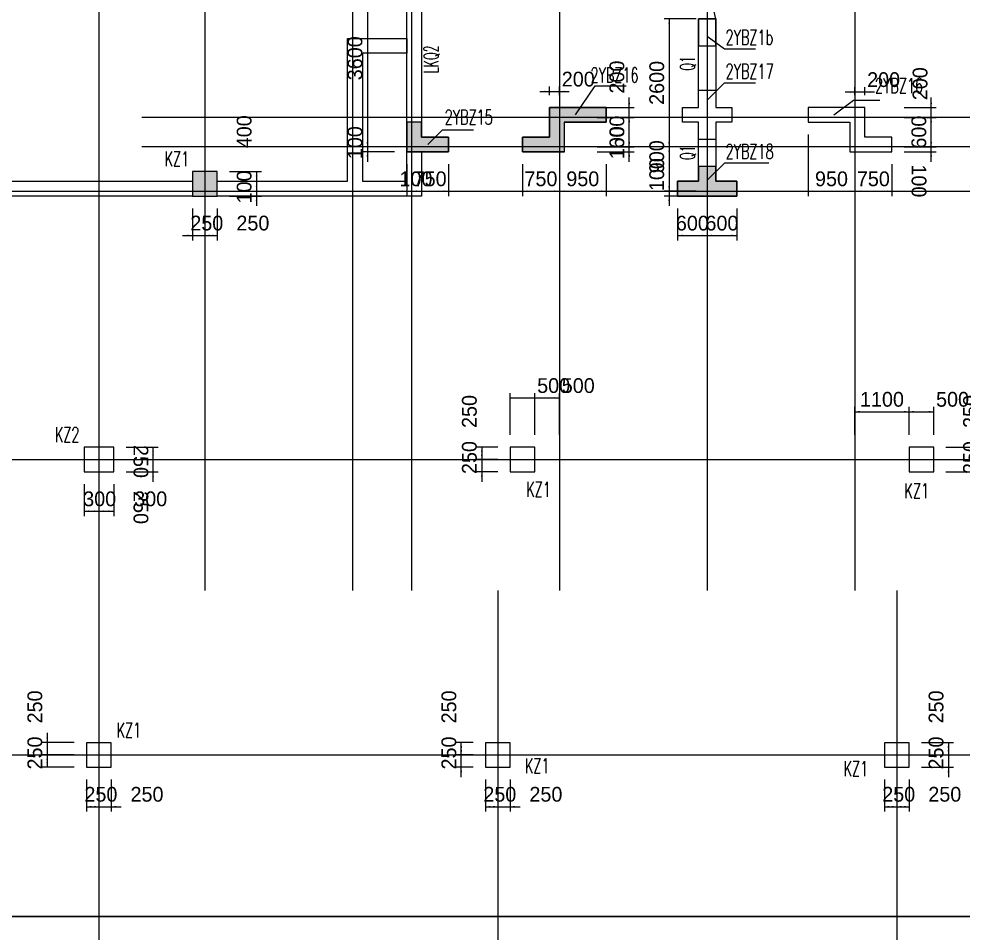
# Model space of a CAD drawing. Extents: x 387171 to 699106, y 11966 to 245688.
# Drawn here: x 537132 to 556306, y 203470 to 222037 of the extents above; entities that cross this region are included whole.
import ezdxf

# ---------------------------------------------------------------- set-up
doc = ezdxf.new("R2010")
doc.units = 0
doc.header["$LTSCALE"] = 100
doc.header["$MEASUREMENT"] = 0
for name, color, linetype in [('b边缘构件', 235, 'Continuous'), ('COLU', 7, 'Continuous'), ('DIM', 3, 'Continuous'), ('DOTE', 253, 'Continuous'), ('HATCH', 254, 'Continuous'), ('NUM', 7, 'Continuous'), ('Q-TEXT', 2, 'Continuous'), ('WALL', 3, 'Continuous'), ('wall-主楼', 2, 'Continuous'), ('wall-开洞', 5, 'Continuous'), ('Y阴影', 254, 'Continuous'), ('小尺寸', 4, 'Continuous'), ('边缘构件标注', 1, 'Continuous')]:
    doc.layers.add(name, color=color, linetype=linetype)
doc.styles.add('hztxt', font='hztxt')
doc.styles.get("Standard").update_dxf_attribs({"font": 'standard'})
doc.dimstyles.get("Standard").update_dxf_attribs({"dimtxt": 300, "dimasz": 100, "dimexe": 100, "dimexo": 250, "dimgap": 100, "dimtad": 0, "dimtoh": 1, "dimdec": 0, "dimdsep": 46, "dimcen": 0.09, "dimclrt": 7, "dimadec": 0, "dimazin": 0, "dimtfac": 1, "dimtdec": 4, "dimtofl": 0, "dimtmove": 0, "dimatfit": 3, "dimfxl": 1, "dimtolj": 1, "dimtzin": 0, "dimarcsym": 0})

# ---------------------------------------------------------------- blocks, each defined once
blk = doc.blocks.new('*D2361')
at = {"layer": '小尺寸', "color": 0, "linetype": 'ByBlock', "lineweight": -2}
for p, q in [((550886, 222037), (550236, 222037)), ((550336, 222037), (550336, 219437)), ((550886, 219437), (550236, 219437))]:
    blk.add_line(p, q, dxfattribs=at)
for points in [[(550336, 222037), (550352, 221937), (550319, 221937)], [(550336, 219437), (550319, 219537), (550352, 219537)]]:
    blk.add_solid(points, dxfattribs=at)
at = {"layer": '小尺寸', "color": 7, "linetype": 'Continuous', "lineweight": -2, "insert": (550086, 220737), "char_height": 300, "width": 775, "attachment_point": 5, "rotation": 90, "style": 'hztxt'}
blk.add_mtext('2600', dxfattribs=at)
blk = doc.blocks.new('*D1880')
at = {"layer": '小尺寸', "color": 0, "linetype": 'ByBlock', "lineweight": -2}
for p, q in [((550886, 219437), (550236, 219437)), ((550336, 219437), (550336, 218537)), ((550886, 218537), (550236, 218537))]:
    blk.add_line(p, q, dxfattribs=at)
for points in [[(550336, 219437), (550352, 219337), (550319, 219337)], [(550336, 218537), (550319, 218637), (550352, 218637)]]:
    blk.add_solid(points, dxfattribs=at)
at = {"layer": '小尺寸', "color": 7, "linetype": 'Continuous', "lineweight": -2, "insert": (550086, 219238), "char_height": 300, "width": 556.67, "attachment_point": 5, "rotation": 90, "style": 'hztxt'}
blk.add_mtext('900', dxfattribs=at)
blk = doc.blocks.new('*D1853')
at = {"layer": '小尺寸', "color": 0, "linetype": 'ByBlock', "lineweight": -2}
for p, q in [((550508, 218187), (550508, 217537)), ((551108, 218187), (551108, 217537)), ((550508, 217637), (551108, 217637))]:
    blk.add_line(p, q, dxfattribs=at)
for points in [[(550508, 217637), (550608, 217654), (550608, 217620)], [(551108, 217637), (551008, 217620), (551008, 217654)]]:
    blk.add_solid(points, dxfattribs=at)
at = {"layer": '小尺寸', "color": 7, "linetype": 'Continuous', "lineweight": -2, "insert": (550808, 217887), "char_height": 300, "width": 556.67, "attachment_point": 5, "style": 'hztxt'}
blk.add_mtext('600', dxfattribs=at)
blk = doc.blocks.new('*D1394')
at = {"layer": '小尺寸', "color": 0, "linetype": 'ByBlock', "lineweight": -2}
for p, q in [((551108, 218187), (551108, 217537)), ((551708, 218187), (551708, 217537)), ((551108, 217637), (551708, 217637))]:
    blk.add_line(p, q, dxfattribs=at)
for points in [[(551108, 217637), (551208, 217654), (551208, 217620)], [(551708, 217637), (551608, 217620), (551608, 217654)]]:
    blk.add_solid(points, dxfattribs=at)
at = {"layer": '小尺寸', "color": 7, "linetype": 'Continuous', "lineweight": -2, "insert": (551408, 217887), "char_height": 300, "width": 556.67, "attachment_point": 5, "style": 'hztxt'}
blk.add_mtext('600', dxfattribs=at)
blk = doc.blocks.new('*D2046')
at = {"layer": '小尺寸', "color": 0, "linetype": 'ByBlock', "lineweight": -2}
for p, q in [((555658, 219137), (555658, 219637)), ((555108, 219437), (555758, 219437)), ((555108, 219337), (555758, 219337))]:
    blk.add_line(p, q, dxfattribs=at)
for points in [[(555658, 219437), (555641, 219537), (555675, 219537)], [(555658, 219337), (555675, 219237), (555641, 219237)]]:
    blk.add_solid(points, dxfattribs=at)
at = {"layer": '小尺寸', "color": 7, "linetype": 'Continuous', "lineweight": -2, "insert": (555408, 218747), "char_height": 300, "width": 476.67, "attachment_point": 5, "rotation": 270, "style": 'hztxt'}
blk.add_mtext('100', dxfattribs=at)
blk = doc.blocks.new('*D1632')
at = {"layer": '小尺寸', "color": 0, "linetype": 'ByBlock', "lineweight": -2}
for p, q in [((555108, 220037), (555758, 220037)), ((555658, 219437), (555658, 220037)), ((555108, 219437), (555758, 219437))]:
    blk.add_line(p, q, dxfattribs=at)
for points in [[(555658, 220037), (555675, 219937), (555641, 219937)], [(555658, 219437), (555641, 219537), (555675, 219537)]]:
    blk.add_solid(points, dxfattribs=at)
at = {"layer": '小尺寸', "color": 7, "linetype": 'Continuous', "lineweight": -2, "insert": (555408, 219737), "char_height": 300, "width": 556.67, "attachment_point": 5, "rotation": 90, "style": 'hztxt'}
blk.add_mtext('600', dxfattribs=at)
blk = doc.blocks.new('*D1166')
at = {"layer": '小尺寸', "color": 0, "linetype": 'ByBlock', "lineweight": -2}
for p, q in [((547358, 219087), (547358, 218437)), ((548108, 219087), (548108, 218437)), ((547358, 218537), (548108, 218537))]:
    blk.add_line(p, q, dxfattribs=at)
for points in [[(547358, 218537), (547458, 218554), (547458, 218520)], [(548108, 218537), (548008, 218520), (548008, 218554)]]:
    blk.add_solid(points, dxfattribs=at)
at = {"layer": '小尺寸', "color": 7, "linetype": 'Continuous', "lineweight": -2, "insert": (547733, 218787), "char_height": 300, "width": 566.67, "attachment_point": 5, "style": 'hztxt'}
blk.add_mtext('750', dxfattribs=at)
blk = doc.blocks.new('*D746')
at = {"layer": '小尺寸', "color": 0, "linetype": 'ByBlock', "lineweight": -2}
for p, q in [((548108, 219087), (548108, 218437)), ((549058, 219087), (549058, 218437)), ((548108, 218537), (549058, 218537))]:
    blk.add_line(p, q, dxfattribs=at)
for points in [[(548108, 218537), (548208, 218554), (548208, 218520)], [(549058, 218537), (548958, 218520), (548958, 218554)]]:
    blk.add_solid(points, dxfattribs=at)
at = {"layer": '小尺寸', "color": 7, "linetype": 'Continuous', "lineweight": -2, "insert": (548583, 218787), "char_height": 300, "width": 556.67, "attachment_point": 5, "style": 'hztxt'}
blk.add_mtext('950', dxfattribs=at)
blk = doc.blocks.new('*D666')
at = {"layer": '小尺寸', "color": 0, "linetype": 'ByBlock', "lineweight": -2}
for p, q in [((549527, 219137), (549527, 219637)), ((548877, 219437), (549627, 219437)), ((548877, 219337), (549627, 219337))]:
    blk.add_line(p, q, dxfattribs=at)
for points in [[(549527, 219437), (549510, 219537), (549544, 219537)], [(549527, 219337), (549544, 219237), (549510, 219237)]]:
    blk.add_solid(points, dxfattribs=at)
at = {"layer": '小尺寸', "color": 7, "linetype": 'Continuous', "lineweight": -2, "insert": (549277, 219523), "char_height": 300, "width": 476.67, "attachment_point": 5, "rotation": 90, "style": 'hztxt'}
blk.add_mtext('100', dxfattribs=at)
blk = doc.blocks.new('*D267')
at = {"layer": '小尺寸', "color": 0, "linetype": 'ByBlock', "lineweight": -2}
for p, q in [((548877, 220037), (549627, 220037)), ((549527, 219437), (549527, 220037)), ((548877, 219437), (549627, 219437))]:
    blk.add_line(p, q, dxfattribs=at)
for points in [[(549527, 220037), (549544, 219937), (549510, 219937)], [(549527, 219437), (549510, 219537), (549544, 219537)]]:
    blk.add_solid(points, dxfattribs=at)
at = {"layer": '小尺寸', "color": 7, "linetype": 'Continuous', "lineweight": -2, "insert": (549277, 219737), "char_height": 300, "width": 556.67, "attachment_point": 5, "rotation": 90, "style": 'hztxt'}
blk.add_mtext('600', dxfattribs=at)
blk = doc.blocks.new('*D1822')
at = {"layer": '小尺寸', "color": 0, "linetype": 'ByBlock', "lineweight": -2}
for p, q in [((544208, 219637), (544208, 219137)), ((544758, 219437), (544108, 219437)), ((544758, 219337), (544108, 219337))]:
    blk.add_line(p, q, dxfattribs=at)
for points in [[(544208, 219437), (544192, 219537), (544225, 219537)], [(544208, 219337), (544225, 219237), (544192, 219237)]]:
    blk.add_solid(points, dxfattribs=at)
at = {"layer": '小尺寸', "color": 7, "linetype": 'Continuous', "lineweight": -2, "insert": (543958, 219523), "char_height": 300, "width": 476.67, "attachment_point": 5, "rotation": 90, "style": 'hztxt'}
blk.add_mtext('100', dxfattribs=at)
blk = doc.blocks.new('*D1780')
at = {"layer": '小尺寸', "color": 0, "linetype": 'ByBlock', "lineweight": -2}
for p, q in [((545008, 219087), (545008, 218437)), ((545108, 219087), (545108, 218437)), ((544808, 218537), (545308, 218537))]:
    blk.add_line(p, q, dxfattribs=at)
for points in [[(545008, 218537), (544908, 218520), (544908, 218554)], [(545108, 218537), (545208, 218554), (545208, 218520)]]:
    blk.add_solid(points, dxfattribs=at)
at = {"layer": '小尺寸', "color": 7, "linetype": 'Continuous', "lineweight": -2, "insert": (545195, 218787), "char_height": 300, "width": 476.67, "attachment_point": 5, "style": 'hztxt'}
blk.add_mtext('100', dxfattribs=at)
blk = doc.blocks.new('*D1341')
at = {"layer": '小尺寸', "color": 0, "linetype": 'ByBlock', "lineweight": -2}
for p, q in [((545108, 219087), (545108, 218437)), ((545858, 219087), (545858, 218437)), ((545108, 218537), (545858, 218537))]:
    blk.add_line(p, q, dxfattribs=at)
for points in [[(545108, 218537), (545208, 218554), (545208, 218520)], [(545858, 218537), (545758, 218520), (545758, 218554)]]:
    blk.add_solid(points, dxfattribs=at)
at = {"layer": '小尺寸', "color": 7, "linetype": 'Continuous', "lineweight": -2, "insert": (545483, 218787), "char_height": 300, "width": 566.67, "attachment_point": 5, "style": 'hztxt'}
blk.add_mtext('750', dxfattribs=at)
blk = doc.blocks.new('*D2498')
at = {"layer": '小尺寸', "color": 0, "linetype": 'ByBlock', "lineweight": -2}
for p, q in [((549527, 219837), (549527, 220437)), ((548877, 220237), (549627, 220237)), ((548877, 220037), (549627, 220037))]:
    blk.add_line(p, q, dxfattribs=at)
for points in [[(549527, 220237), (549510, 220337), (549544, 220337)], [(549527, 220037), (549544, 219937), (549510, 219937)]]:
    blk.add_solid(points, dxfattribs=at)
at = {"layer": '小尺寸', "color": 7, "linetype": 'Continuous', "lineweight": -2, "insert": (549277, 220855), "char_height": 300, "width": 566.67, "attachment_point": 5, "rotation": 90, "style": 'hztxt'}
blk.add_mtext('200', dxfattribs=at)
blk = doc.blocks.new('*D1963')
at = {"layer": '小尺寸', "color": 0, "linetype": 'ByBlock', "lineweight": -2}
for p, q in [((547708, 220562), (548308, 220562)), ((547908, 220487), (547908, 220662)), ((548108, 220487), (548108, 220662))]:
    blk.add_line(p, q, dxfattribs=at)
for points in [[(547908, 220562), (547808, 220545), (547808, 220578)], [(548108, 220562), (548208, 220578), (548208, 220545)]]:
    blk.add_solid(points, dxfattribs=at)
at = {"layer": '小尺寸', "color": 7, "linetype": 'Continuous', "lineweight": -2, "insert": (548491, 220812), "char_height": 300, "width": 566.67, "attachment_point": 5, "rotation": 360, "style": 'hztxt'}
blk.add_mtext('200', dxfattribs=at)
blk = doc.blocks.new('*D1547')
at = {"layer": '小尺寸', "color": 0, "linetype": 'ByBlock', "lineweight": -2}
for p, q in [((554508, 220551), (553908, 220551)), ((554108, 220487), (554108, 220651)), ((554308, 220487), (554308, 220651))]:
    blk.add_line(p, q, dxfattribs=at)
for points in [[(554108, 220551), (554008, 220534), (554008, 220567)], [(554308, 220551), (554408, 220567), (554408, 220534)]]:
    blk.add_solid(points, dxfattribs=at)
at = {"layer": '小尺寸', "color": 7, "linetype": 'Continuous', "lineweight": -2, "insert": (554691, 220801), "char_height": 300, "width": 566.67, "attachment_point": 5, "rotation": 360, "style": 'hztxt'}
blk.add_mtext('200', dxfattribs=at)
blk = doc.blocks.new('*D1886')
at = {"layer": '小尺寸', "color": 0, "linetype": 'ByBlock', "lineweight": -2}
for p, q in [((544758, 223037), (544108, 223037)), ((544208, 223037), (544208, 219437)), ((544758, 219437), (544108, 219437))]:
    blk.add_line(p, q, dxfattribs=at)
for points in [[(544208, 223037), (544225, 222937), (544192, 222937)], [(544208, 219437), (544192, 219537), (544225, 219537)]]:
    blk.add_solid(points, dxfattribs=at)
at = {"layer": '小尺寸', "color": 7, "linetype": 'Continuous', "lineweight": -2, "insert": (543958, 221237), "char_height": 300, "width": 775, "attachment_point": 5, "rotation": 90, "style": 'hztxt'}
blk.add_mtext('3600', dxfattribs=at)
blk = doc.blocks.new('*D528')
at = {"layer": '小尺寸', "color": 0, "linetype": 'ByBlock', "lineweight": -2}
for p, q in [((550336, 218737), (550336, 218237)), ((550886, 218537), (550236, 218537)), ((550886, 218437), (550236, 218437))]:
    blk.add_line(p, q, dxfattribs=at)
for points in [[(550336, 218537), (550319, 218637), (550352, 218637)], [(550336, 218437), (550352, 218337), (550319, 218337)]]:
    blk.add_solid(points, dxfattribs=at)
at = {"layer": '小尺寸', "color": 7, "linetype": 'Continuous', "lineweight": -2, "insert": (550086, 218875), "char_height": 300, "width": 476.67, "attachment_point": 5, "rotation": 90, "style": 'hztxt'}
blk.add_mtext('100', dxfattribs=at)
blk = doc.blocks.new('*D2634')
at = {"layer": '小尺寸', "color": 0, "linetype": 'ByBlock', "lineweight": -2}
for p, q in [((555658, 219837), (555658, 220437)), ((555108, 220237), (555758, 220237)), ((555108, 220037), (555758, 220037))]:
    blk.add_line(p, q, dxfattribs=at)
for points in [[(555658, 220237), (555641, 220337), (555675, 220337)], [(555658, 220037), (555675, 219937), (555641, 219937)]]:
    blk.add_solid(points, dxfattribs=at)
at = {"layer": '小尺寸', "color": 7, "linetype": 'Continuous', "lineweight": -2, "insert": (555433, 220720), "char_height": 300, "width": 566.67, "attachment_point": 5, "rotation": 90, "style": 'hztxt'}
blk.add_mtext('200', dxfattribs=at)
blk = doc.blocks.new('*D2729')
at = {"layer": '小尺寸', "color": 0, "linetype": 'ByBlock', "lineweight": -2}
for p, q in [((553158, 219687), (553158, 218437)), ((554108, 219687), (554108, 218437)), ((553158, 218537), (554108, 218537))]:
    blk.add_line(p, q, dxfattribs=at)
for points in [[(553158, 218537), (553258, 218553), (553258, 218520)], [(554108, 218537), (554008, 218520), (554008, 218553)]]:
    blk.add_solid(points, dxfattribs=at)
at = {"layer": '小尺寸', "color": 7, "linetype": 'Continuous', "lineweight": -2, "insert": (553633, 218787), "char_height": 300, "width": 556.67, "attachment_point": 5, "rotation": 360, "style": 'hztxt'}
blk.add_mtext('950', dxfattribs=at)
blk = doc.blocks.new('*D2330')
at = {"layer": '小尺寸', "color": 0, "linetype": 'ByBlock', "lineweight": -2}
for p, q in [((554108, 219687), (554108, 218437)), ((554858, 219087), (554858, 218437)), ((554108, 218537), (554858, 218537))]:
    blk.add_line(p, q, dxfattribs=at)
for points in [[(554108, 218537), (554208, 218553), (554208, 218520)], [(554858, 218537), (554758, 218520), (554758, 218553)]]:
    blk.add_solid(points, dxfattribs=at)
at = {"layer": '小尺寸', "color": 7, "linetype": 'Continuous', "lineweight": -2, "insert": (554483, 218787), "char_height": 300, "width": 566.67, "attachment_point": 5, "rotation": 360, "style": 'hztxt'}
blk.add_mtext('750', dxfattribs=at)
blk = doc.blocks.new('*D2662')
at = {"layer": 'DIM', "color": 0, "linetype": 'ByBlock', "lineweight": -2}
for p, q in [((541408, 218938), (542058, 218938)), ((541958, 218938), (541958, 218538)), ((541408, 218538), (542058, 218538))]:
    blk.add_line(p, q, dxfattribs=at)
for points in [[(541958, 218938), (541975, 218838), (541941, 218838)], [(541958, 218538), (541941, 218638), (541975, 218638)]]:
    blk.add_solid(points, dxfattribs=at)
at = {"layer": 'DIM', "color": 7, "linetype": 'Continuous', "lineweight": -2, "insert": (541708, 219744), "char_height": 300, "width": 576.67, "attachment_point": 5, "rotation": 90, "style": 'hztxt'}
blk.add_mtext('400', dxfattribs=at)
blk = doc.blocks.new('*D2217')
at = {"layer": 'DIM', "color": 0, "linetype": 'ByBlock', "lineweight": -2}
for p, q in [((541958, 218738), (541958, 218238)), ((541408, 218538), (542058, 218538)), ((541408, 218438), (542058, 218438))]:
    blk.add_line(p, q, dxfattribs=at)
for points in [[(541958, 218538), (541941, 218638), (541975, 218638)], [(541958, 218438), (541975, 218338), (541941, 218338)]]:
    blk.add_solid(points, dxfattribs=at)
at = {"layer": 'DIM', "color": 7, "linetype": 'Continuous', "lineweight": -2, "insert": (541708, 218624), "char_height": 300, "width": 476.67, "attachment_point": 5, "rotation": 90, "style": 'hztxt'}
blk.add_mtext('100', dxfattribs=at)
blk = doc.blocks.new('*D2181')
at = {"layer": 'DIM', "color": 0, "linetype": 'ByBlock', "lineweight": -2}
for p, q in [((540658, 218188), (540658, 217538)), ((540908, 218188), (540908, 217538)), ((540458, 217638), (541108, 217638))]:
    blk.add_line(p, q, dxfattribs=at)
for points in [[(540658, 217638), (540558, 217621), (540558, 217655)], [(540908, 217638), (541008, 217655), (541008, 217621)]]:
    blk.add_solid(points, dxfattribs=at)
at = {"layer": 'DIM', "color": 7, "linetype": 'Continuous', "lineweight": -2, "insert": (540948, 217888), "char_height": 300, "width": 566.67, "attachment_point": 5, "style": 'hztxt'}
blk.add_mtext('250', dxfattribs=at)
blk = doc.blocks.new('*D1710')
at = {"layer": 'DIM', "color": 0, "linetype": 'ByBlock', "lineweight": -2}
for p, q in [((540908, 218188), (540908, 217538)), ((541158, 218188), (541158, 217538)), ((540908, 217638), (541158, 217638))]:
    blk.add_line(p, q, dxfattribs=at)
for points in [[(540908, 217638), (541008, 217655), (541008, 217621)], [(541158, 217638), (541058, 217621), (541058, 217655)]]:
    blk.add_solid(points, dxfattribs=at)
at = {"layer": 'DIM', "color": 7, "linetype": 'Continuous', "lineweight": -2, "insert": (541884, 217888), "char_height": 300, "width": 566.67, "attachment_point": 5, "style": 'hztxt'}
blk.add_mtext('250', dxfattribs=at)
blk = doc.blocks.new('*D2761')
at = {"layer": 'DIM', "color": 0, "linetype": 'ByBlock', "lineweight": -2}
for p, q in [((555208, 213588), (555208, 214159)), ((555208, 214059), (555708, 214059)), ((555708, 213588), (555708, 214159))]:
    blk.add_line(p, q, dxfattribs=at)
for points in [[(555208, 214059), (555308, 214076), (555308, 214042)], [(555708, 214059), (555608, 214042), (555608, 214076)]]:
    blk.add_solid(points, dxfattribs=at)
at = {"layer": 'DIM', "color": 7, "linetype": 'Continuous', "lineweight": -2, "insert": (556091, 214309), "char_height": 300, "width": 566.67, "attachment_point": 5, "style": 'hztxt'}
blk.add_mtext('500', dxfattribs=at)
blk = doc.blocks.new('*D2365')
at = {"layer": 'DIM', "color": 0, "linetype": 'ByBlock', "lineweight": -2}
for p, q in [((555958, 213338), (556808, 213338)), ((556708, 213338), (556708, 213088)), ((555958, 213088), (556808, 213088))]:
    blk.add_line(p, q, dxfattribs=at)
for points in [[(556708, 213338), (556725, 213238), (556691, 213238)], [(556708, 213088), (556691, 213188), (556725, 213188)]]:
    blk.add_solid(points, dxfattribs=at)
at = {"layer": 'DIM', "color": 7, "linetype": 'Continuous', "lineweight": -2, "insert": (556458, 214064), "char_height": 300, "width": 566.67, "attachment_point": 5, "rotation": 90, "style": 'hztxt'}
blk.add_mtext('250', dxfattribs=at)
blk = doc.blocks.new('*D1920')
at = {"layer": 'DIM', "color": 0, "linetype": 'ByBlock', "lineweight": -2}
for p, q in [((556708, 213288), (556708, 212638)), ((555958, 213088), (556808, 213088)), ((555958, 212838), (556808, 212838))]:
    blk.add_line(p, q, dxfattribs=at)
for points in [[(556708, 213088), (556691, 213188), (556725, 213188)], [(556708, 212838), (556725, 212738), (556691, 212738)]]:
    blk.add_solid(points, dxfattribs=at)
at = {"layer": 'DIM', "color": 7, "linetype": 'Continuous', "lineweight": -2, "insert": (556458, 213128), "char_height": 300, "width": 566.67, "attachment_point": 5, "rotation": 90, "style": 'hztxt'}
blk.add_mtext('250', dxfattribs=at)
blk = doc.blocks.new('*D1517')
at = {"layer": 'DIM', "color": 0, "linetype": 'ByBlock', "lineweight": -2}
for p, q in [((547108, 213588), (547108, 214438)), ((547608, 213588), (547608, 214438)), ((547108, 214338), (547608, 214338))]:
    blk.add_line(p, q, dxfattribs=at)
for points in [[(547108, 214338), (547208, 214355), (547208, 214321)], [(547608, 214338), (547508, 214321), (547508, 214355)]]:
    blk.add_solid(points, dxfattribs=at)
at = {"layer": 'DIM', "color": 7, "linetype": 'Continuous', "lineweight": -2, "insert": (547991, 214588), "char_height": 300, "width": 566.67, "attachment_point": 5, "style": 'hztxt'}
blk.add_mtext('500', dxfattribs=at)
blk = doc.blocks.new('*D1473')
at = {"layer": 'DIM', "color": 0, "linetype": 'ByBlock', "lineweight": -2}
for p, q in [((546858, 213338), (546431, 213338)), ((546531, 213338), (546531, 213088)), ((546858, 213088), (546431, 213088))]:
    blk.add_line(p, q, dxfattribs=at)
for points in [[(546531, 213338), (546548, 213238), (546514, 213238)], [(546531, 213088), (546514, 213188), (546548, 213188)]]:
    blk.add_solid(points, dxfattribs=at)
at = {"layer": 'DIM', "color": 7, "linetype": 'Continuous', "lineweight": -2, "insert": (546281, 214064), "char_height": 300, "width": 566.67, "attachment_point": 5, "rotation": 90, "style": 'hztxt'}
blk.add_mtext('250', dxfattribs=at)
blk = doc.blocks.new('*D1039')
at = {"layer": 'DIM', "color": 0, "linetype": 'ByBlock', "lineweight": -2}
for p, q in [((546531, 213288), (546531, 212638)), ((546858, 213088), (546431, 213088)), ((546858, 212838), (546431, 212838))]:
    blk.add_line(p, q, dxfattribs=at)
for points in [[(546531, 213088), (546514, 213188), (546548, 213188)], [(546531, 212838), (546548, 212738), (546514, 212738)]]:
    blk.add_solid(points, dxfattribs=at)
at = {"layer": 'DIM', "color": 7, "linetype": 'Continuous', "lineweight": -2, "insert": (546281, 213128), "char_height": 300, "width": 566.67, "attachment_point": 5, "rotation": 90, "style": 'hztxt'}
blk.add_mtext('250', dxfattribs=at)
blk = doc.blocks.new('*D1716')
at = {"layer": 'DIM', "color": 0, "linetype": 'ByBlock', "lineweight": -2}
for p, q in [((538458, 212588), (538458, 211938)), ((538758, 212588), (538758, 211938)), ((538458, 212038), (538758, 212038))]:
    blk.add_line(p, q, dxfattribs=at)
for points in [[(538458, 212038), (538558, 212055), (538558, 212021)], [(538758, 212038), (538658, 212021), (538658, 212055)]]:
    blk.add_solid(points, dxfattribs=at)
at = {"layer": 'DIM', "color": 7, "linetype": 'Continuous', "lineweight": -2, "insert": (538773, 212288), "char_height": 300, "width": 566.67, "attachment_point": 5, "style": 'hztxt'}
blk.add_mtext('300', dxfattribs=at)
blk = doc.blocks.new('*D1301')
at = {"layer": 'DIM', "color": 0, "linetype": 'ByBlock', "lineweight": -2}
for p, q in [((538758, 212588), (538758, 211938)), ((539058, 212588), (539058, 211938)), ((538758, 212038), (539058, 212038))]:
    blk.add_line(p, q, dxfattribs=at)
for points in [[(538758, 212038), (538858, 212055), (538858, 212021)], [(539058, 212038), (538958, 212021), (538958, 212055)]]:
    blk.add_solid(points, dxfattribs=at)
at = {"layer": 'DIM', "color": 7, "linetype": 'Continuous', "lineweight": -2, "insert": (539809, 212288), "char_height": 300, "width": 566.67, "attachment_point": 5, "style": 'hztxt'}
blk.add_mtext('300', dxfattribs=at)
blk = doc.blocks.new('*D832')
at = {"layer": 'DIM', "color": 0, "linetype": 'ByBlock', "lineweight": -2}
for p, q in [((539858, 212638), (539858, 213288)), ((539308, 213088), (539958, 213088)), ((539308, 212838), (539958, 212838))]:
    blk.add_line(p, q, dxfattribs=at)
for points in [[(539858, 213088), (539841, 213188), (539875, 213188)], [(539858, 212838), (539875, 212738), (539841, 212738)]]:
    blk.add_solid(points, dxfattribs=at)
at = {"layer": 'DIM', "color": 7, "linetype": 'Continuous', "lineweight": -2, "insert": (539608, 212112), "char_height": 300, "width": 566.67, "attachment_point": 5, "rotation": 270, "style": 'hztxt'}
blk.add_mtext('250', dxfattribs=at)
blk = doc.blocks.new('*D793')
at = {"layer": 'DIM', "color": 0, "linetype": 'ByBlock', "lineweight": -2}
for p, q in [((539308, 213338), (539958, 213338)), ((539858, 213088), (539858, 213338)), ((539308, 213088), (539958, 213088))]:
    blk.add_line(p, q, dxfattribs=at)
for points in [[(539858, 213338), (539875, 213238), (539841, 213238)], [(539858, 213088), (539841, 213188), (539875, 213188)]]:
    blk.add_solid(points, dxfattribs=at)
at = {"layer": 'DIM', "color": 7, "linetype": 'Continuous', "lineweight": -2, "insert": (539608, 213048), "char_height": 300, "width": 566.67, "attachment_point": 5, "rotation": 270, "style": 'hztxt'}
blk.add_mtext('250', dxfattribs=at)
blk = doc.blocks.new('*D951')
at = {"layer": 'DIM', "color": 0, "linetype": 'ByBlock', "lineweight": -2}
for p, q in [((537708, 207538), (537708, 206888)), ((538258, 207338), (537608, 207338)), ((538258, 207088), (537608, 207088))]:
    blk.add_line(p, q, dxfattribs=at)
for points in [[(537708, 207338), (537691, 207438), (537725, 207438)], [(537708, 207088), (537725, 206988), (537691, 206988)]]:
    blk.add_solid(points, dxfattribs=at)
at = {"layer": 'DIM', "color": 7, "linetype": 'Continuous', "lineweight": -2, "insert": (537458, 208064), "char_height": 300, "width": 566.67, "attachment_point": 5, "rotation": 90, "style": 'hztxt'}
blk.add_mtext('250', dxfattribs=at)
blk = doc.blocks.new('*D504')
at = {"layer": 'DIM', "color": 0, "linetype": 'ByBlock', "lineweight": -2}
for p, q in [((538258, 207088), (537608, 207088)), ((537708, 207088), (537708, 206838)), ((538258, 206838), (537608, 206838))]:
    blk.add_line(p, q, dxfattribs=at)
for points in [[(537708, 207088), (537725, 206988), (537691, 206988)], [(537708, 206838), (537691, 206938), (537725, 206938)]]:
    blk.add_solid(points, dxfattribs=at)
at = {"layer": 'DIM', "color": 7, "linetype": 'Continuous', "lineweight": -2, "insert": (537458, 207128), "char_height": 300, "width": 566.67, "attachment_point": 5, "rotation": 90, "style": 'hztxt'}
blk.add_mtext('250', dxfattribs=at)
blk = doc.blocks.new('*D95')
at = {"layer": 'DIM', "color": 0, "linetype": 'ByBlock', "lineweight": -2}
for p, q in [((538508, 206588), (538508, 205938)), ((538758, 206588), (538758, 205938)), ((538508, 206038), (538758, 206038))]:
    blk.add_line(p, q, dxfattribs=at)
for points in [[(538508, 206038), (538608, 206055), (538608, 206021)], [(538758, 206038), (538658, 206021), (538658, 206055)]]:
    blk.add_solid(points, dxfattribs=at)
at = {"layer": 'DIM', "color": 7, "linetype": 'Continuous', "lineweight": -2, "insert": (538798, 206288), "char_height": 300, "width": 566.67, "attachment_point": 5, "style": 'hztxt'}
blk.add_mtext('250', dxfattribs=at)
blk = doc.blocks.new('*D9')
at = {"layer": 'DIM', "color": 0, "linetype": 'ByBlock', "lineweight": -2}
for p, q in [((538758, 206588), (538758, 205938)), ((539008, 206588), (539008, 205938)), ((538558, 206038), (539208, 206038))]:
    blk.add_line(p, q, dxfattribs=at)
for points in [[(538758, 206038), (538658, 206021), (538658, 206055)], [(539008, 206038), (539108, 206055), (539108, 206021)]]:
    blk.add_solid(points, dxfattribs=at)
at = {"layer": 'DIM', "color": 7, "linetype": 'Continuous', "lineweight": -2, "insert": (539734, 206288), "char_height": 300, "width": 566.67, "attachment_point": 5, "style": 'hztxt'}
blk.add_mtext('250', dxfattribs=at)
blk = doc.blocks.new('*D2620')
at = {"layer": 'DIM', "color": 0, "linetype": 'ByBlock', "lineweight": -2}
for p, q in [((546608, 206588), (546608, 205938)), ((546858, 206588), (546858, 205938)), ((546608, 206038), (546858, 206038))]:
    blk.add_line(p, q, dxfattribs=at)
for points in [[(546608, 206038), (546708, 206055), (546708, 206021)], [(546858, 206038), (546758, 206021), (546758, 206055)]]:
    blk.add_solid(points, dxfattribs=at)
at = {"layer": 'DIM', "color": 7, "linetype": 'Continuous', "lineweight": -2, "insert": (546898, 206288), "char_height": 300, "width": 566.67, "attachment_point": 5, "style": 'hztxt'}
blk.add_mtext('250', dxfattribs=at)
blk = doc.blocks.new('*D2161')
at = {"layer": 'DIM', "color": 0, "linetype": 'ByBlock', "lineweight": -2}
for p, q in [((546858, 206588), (546858, 205938)), ((547108, 206588), (547108, 205938)), ((546658, 206038), (547308, 206038))]:
    blk.add_line(p, q, dxfattribs=at)
for points in [[(546858, 206038), (546758, 206021), (546758, 206055)], [(547108, 206038), (547208, 206055), (547208, 206021)]]:
    blk.add_solid(points, dxfattribs=at)
at = {"layer": 'DIM', "color": 7, "linetype": 'Continuous', "lineweight": -2, "insert": (547834, 206288), "char_height": 300, "width": 566.67, "attachment_point": 5, "style": 'hztxt'}
blk.add_mtext('250', dxfattribs=at)
blk = doc.blocks.new('*D2117')
at = {"layer": 'DIM', "color": 0, "linetype": 'ByBlock', "lineweight": -2}
for p, q in [((546115, 206638), (546115, 207288)), ((546358, 207088), (546015, 207088)), ((546358, 206838), (546015, 206838))]:
    blk.add_line(p, q, dxfattribs=at)
for points in [[(546115, 207088), (546099, 207188), (546132, 207188)], [(546115, 206838), (546132, 206738), (546099, 206738)]]:
    blk.add_solid(points, dxfattribs=at)
at = {"layer": 'DIM', "color": 7, "linetype": 'Continuous', "lineweight": -2, "insert": (545865, 207128), "char_height": 300, "width": 566.67, "attachment_point": 5, "rotation": 90, "style": 'hztxt'}
blk.add_mtext('250', dxfattribs=at)
blk = doc.blocks.new('*D1654')
at = {"layer": 'DIM', "color": 0, "linetype": 'ByBlock', "lineweight": -2}
for p, q in [((546358, 207338), (546015, 207338)), ((546115, 207088), (546115, 207338)), ((546358, 207088), (546015, 207088))]:
    blk.add_line(p, q, dxfattribs=at)
for points in [[(546115, 207338), (546132, 207238), (546099, 207238)], [(546115, 207088), (546099, 207188), (546132, 207188)]]:
    blk.add_solid(points, dxfattribs=at)
at = {"layer": 'DIM', "color": 7, "linetype": 'Continuous', "lineweight": -2, "insert": (545865, 208064), "char_height": 300, "width": 566.67, "attachment_point": 5, "rotation": 90, "style": 'hztxt'}
blk.add_mtext('250', dxfattribs=at)
blk = doc.blocks.new('*D1245')
at = {"layer": 'DIM', "color": 0, "linetype": 'ByBlock', "lineweight": -2}
for p, q in [((555458, 207338), (556108, 207338)), ((556008, 207338), (556008, 207088)), ((555458, 207088), (556108, 207088))]:
    blk.add_line(p, q, dxfattribs=at)
for points in [[(556008, 207338), (556025, 207238), (555991, 207238)], [(556008, 207088), (555991, 207188), (556025, 207188)]]:
    blk.add_solid(points, dxfattribs=at)
at = {"layer": 'DIM', "color": 7, "linetype": 'Continuous', "lineweight": -2, "insert": (555758, 208064), "char_height": 300, "width": 566.67, "attachment_point": 5, "rotation": 90, "style": 'hztxt'}
blk.add_mtext('250', dxfattribs=at)
blk = doc.blocks.new('*D1146')
at = {"layer": 'DIM', "color": 0, "linetype": 'ByBlock', "lineweight": -2}
for p, q in [((556008, 207288), (556008, 206638)), ((555458, 207088), (556108, 207088)), ((555458, 206838), (556108, 206838))]:
    blk.add_line(p, q, dxfattribs=at)
for points in [[(556008, 207088), (555991, 207188), (556025, 207188)], [(556008, 206838), (556025, 206738), (555991, 206738)]]:
    blk.add_solid(points, dxfattribs=at)
at = {"layer": 'DIM', "color": 7, "linetype": 'Continuous', "lineweight": -2, "insert": (555758, 207128), "char_height": 300, "width": 566.67, "attachment_point": 5, "rotation": 90, "style": 'hztxt'}
blk.add_mtext('250', dxfattribs=at)
blk = doc.blocks.new('*D729')
at = {"layer": 'DIM', "color": 0, "linetype": 'ByBlock', "lineweight": -2}
for p, q in [((554708, 206588), (554708, 205938)), ((554958, 206588), (554958, 205938)), ((554708, 206038), (554958, 206038))]:
    blk.add_line(p, q, dxfattribs=at)
for points in [[(554708, 206038), (554808, 206055), (554808, 206021)], [(554958, 206038), (554858, 206021), (554858, 206055)]]:
    blk.add_solid(points, dxfattribs=at)
at = {"layer": 'DIM', "color": 7, "linetype": 'Continuous', "lineweight": -2, "insert": (554998, 206288), "char_height": 300, "width": 566.67, "attachment_point": 5, "style": 'hztxt'}
blk.add_mtext('250', dxfattribs=at)
blk = doc.blocks.new('*D286')
at = {"layer": 'DIM', "color": 0, "linetype": 'ByBlock', "lineweight": -2}
for p, q in [((554958, 206588), (554958, 205938)), ((555208, 206588), (555208, 205938)), ((554958, 206038), (555208, 206038))]:
    blk.add_line(p, q, dxfattribs=at)
for points in [[(554958, 206038), (555058, 206055), (555058, 206021)], [(555208, 206038), (555108, 206021), (555108, 206055)]]:
    blk.add_solid(points, dxfattribs=at)
at = {"layer": 'DIM', "color": 7, "linetype": 'Continuous', "lineweight": -2, "insert": (555934, 206288), "char_height": 300, "width": 566.67, "attachment_point": 5, "style": 'hztxt'}
blk.add_mtext('250', dxfattribs=at)
blk = doc.blocks.new('*D2397')
at = {"layer": 'DIM', "color": 0, "linetype": 'ByBlock', "lineweight": -2}
for p, q in [((547608, 213588), (547608, 214438)), ((548108, 213588), (548108, 214438)), ((547608, 214338), (548108, 214338))]:
    blk.add_line(p, q, dxfattribs=at)
for points in [[(547608, 214338), (547708, 214355), (547708, 214321)], [(548108, 214338), (548008, 214321), (548008, 214355)]]:
    blk.add_solid(points, dxfattribs=at)
at = {"layer": 'DIM', "color": 7, "linetype": 'Continuous', "lineweight": -2, "insert": (548491, 214588), "char_height": 300, "width": 566.67, "attachment_point": 5, "style": 'hztxt'}
blk.add_mtext('500', dxfattribs=at)
blk = doc.blocks.new('*D1950')
at = {"layer": 'DIM', "color": 0, "linetype": 'ByBlock', "lineweight": -2}
for p, q in [((554108, 213588), (554108, 214159)), ((554108, 214059), (555208, 214059)), ((555208, 213588), (555208, 214159))]:
    blk.add_line(p, q, dxfattribs=at)
for points in [[(554108, 214059), (554208, 214076), (554208, 214042)], [(555208, 214059), (555108, 214042), (555108, 214076)]]:
    blk.add_solid(points, dxfattribs=at)
at = {"layer": 'DIM', "color": 7, "linetype": 'Continuous', "lineweight": -2, "insert": (554658, 214309), "char_height": 300, "width": 685, "attachment_point": 5, "style": 'hztxt'}
blk.add_mtext('1100', dxfattribs=at)
blk = doc.blocks.new('后浇带现场')
at = {"color": 6, "lineweight": 30}
blk.add_lwpolyline([(715456, 762040), (715456, 738130), (710856, 738130), (710856, 730849), (774707, 730849), (774707, 772730)], dxfattribs=at)

msp = doc.modelspace()

# ---------------------------------------------------------------- hatches: boundary and pattern name
at = {"layer": 'HATCH'}
msp.add_hatch(color=256, dxfattribs=at).paths.add_polyline_path([(540658.1, 218437.9), (541158.1, 218437.9), (541158.1, 218937.9), (540658.1, 218937.9)], flags=0)
at = {"layer": 'Y阴影'}
h = msp.add_hatch(dxfattribs=at)
h.set_pattern_fill('ANSI31', color=256, scale=25, style=0)
h.set_pattern_definition([])
h.paths.add_polyline_path([(550933.1, 222036.9), (550933.1, 221486.6), (551283.1, 221486.6), (551283.1, 222036.9)], flags=0)
h = msp.add_hatch(dxfattribs=at)
h.set_pattern_fill('ANSI31', color=256, scale=25, style=0)
h.set_pattern_definition([])
h.paths.add_polyline_path([(550933.1, 219586.9), (550933.1, 219936.9), (550608.1, 219936.9), (550608.1, 220236.9), (550933.1, 220236.9), (550933.1, 220586.9), (551283.1, 220586.9), (551283.1, 220236.9), (551608.1, 220236.9), (551608.1, 219936.9), (551283.1, 219936.9), (551283.1, 219586.9)], flags=0)
for points in [[(547358.3, 219636.9), (547358.3, 219336.9), (548208.3, 219336.9), (548208.3, 219936.9), (549058.3, 219936.9), (549058.3, 220236.9), (547908.3, 220236.9), (547908.3, 219636.9)], [(545008.3, 219936.9), (545008.3, 219336.9), (545858.3, 219336.9), (545858.3, 219636.9), (545308.3, 219636.9), (545308.3, 219936.9)], [(551282.9, 218737.9), (551283.1, 219036.9), (550933.1, 219036.9), (550932.9, 218737.9), (550507.9, 218737.9), (550508.1, 218436.9), (551708.1, 218436.9), (551707.9, 218737.9)]]:
    msp.add_hatch(color=256, dxfattribs=at).paths.add_polyline_path(points, flags=0)
h = msp.add_hatch(dxfattribs=at)
h.set_pattern_fill('ANSI31', color=256, scale=25, style=0)
h.set_pattern_definition([])
h.paths.add_polyline_path([(553158.1, 220236.9), (553158.1, 219936.9), (554008.1, 219936.9), (554008.1, 219336.9), (554858.1, 219336.9), (554858.1, 219636.9), (554308.1, 219636.9), (554308.1, 220236.9)], flags=0)

# ---------------------------------------------------------------- linework, layer by layer
at = {"layer": 'b边缘构件'}
for points in [[(550933.1, 222036.9), (550933.1, 221486.6), (551283.1, 221486.6), (551283.1, 222036.9), (550933.1, 222036.9)], [(550933.1, 219586.9), (550933.1, 219936.9), (550608.1, 219936.9), (550608.1, 220236.9), (550933.1, 220236.9), (550933.1, 220586.9), (551283.1, 220586.9), (551283.1, 220236.9), (551608.1, 220236.9), (551608.1, 219936.9), (551283.1, 219936.9), (551283.1, 219586.9), (550933.1, 219586.9)], [(547358.3, 219636.9), (547358.3, 219336.9), (548208.3, 219336.9), (548208.3, 219936.9), (549058.3, 219936.9), (549058.3, 220236.9), (547908.3, 220236.9), (547908.3, 219636.9), (547358.3, 219636.9)], [(553158.1, 220236.9), (553158.1, 219936.9), (554008.1, 219936.9), (554008.1, 219336.9), (554858.1, 219336.9), (554858.1, 219636.9), (554308.1, 219636.9), (554308.1, 220236.9), (553158.1, 220236.9)], [(545008.3, 219936.9), (545008.3, 219336.9), (545858.3, 219336.9), (545858.3, 219636.9), (545308.3, 219636.9), (545308.3, 219936.9), (545008.3, 219936.9)], [(551282.9, 218737.9), (551283.1, 219036.9), (550933.1, 219036.9), (550932.9, 218737.9), (550507.9, 218737.9), (550508.1, 218436.9), (551708.1, 218436.9), (551707.9, 218737.9), (551282.9, 218737.9)]]:
    msp.add_lwpolyline(points, dxfattribs=at)
at = {"layer": 'COLU'}
for points in [[(540658.1, 218437.9), (541158.1, 218437.9), (541158.1, 218937.9), (540658.1, 218937.9)], [(538458.1, 212837.9), (539058.1, 212837.9), (539058.1, 213337.9), (538458.1, 213337.9)], [(547108.1, 212837.9), (547608.1, 212837.9), (547608.1, 213337.9), (547108.1, 213337.9)], [(555208.1, 212837.9), (555708.1, 212837.9), (555708.1, 213337.9), (555208.1, 213337.9)], [(538508.1, 206837.9), (539008.1, 206837.9), (539008.1, 207337.9), (538508.1, 207337.9)], [(546608.1, 206837.9), (547108.1, 206837.9), (547108.1, 207337.9), (546608.1, 207337.9)], [(554708.1, 206837.9), (555208.1, 206837.9), (555208.1, 207337.9), (554708.1, 207337.9)]]:
    msp.add_lwpolyline(points, close=True, dxfattribs=at)
at = {"layer": 'DOTE'}
for p, q in [((538758.1, 238913.1), (538758.1, 94087.9)), ((540908.1, 234260.7), (540908.1, 210429.3)), ((543908.1, 227437.9), (543908.1, 210429.3)), ((551108.1, 227437.9), (551108.1, 210429.3)), ((545108.1, 223037.9), (545108.1, 210429.3)), ((548108.1, 223037.9), (548108.1, 210429.3)), ((554108.1, 223037.9), (554108.1, 210429.3)), ((539629.1, 220037.9), (582908.1, 220037.9)), ((587069.7, 219437.9), (539629.1, 219437.9)), ((530358.1, 218537.9), (599408.1, 218537.9)), ((488717.2, 213087.9), (664518.6, 213087.9)), ((546858.1, 210429.3), (546858.1, 94087.9)), ((554958.1, 210429.3), (554958.1, 88587.9)), ((488958, 207087.9), (664518.6, 207087.9))]:
    msp.add_line(p, q, dxfattribs=at)
at = {"layer": 'WALL'}
msp.add_lwpolyline([(543808.1, 221637.9), (545008.1, 221637.9), (545008.1, 221337.9), (544118.1, 221337.9, 0.4142136), (544108.1, 221327.9), (544108.1, 218737.9), (545008.1, 218737.9), (545008.1, 219337.9), (545308.1, 219337.9), (545308.1, 218437.9), (541158.1, 218437.9), (541158.1, 218737.9), (543808.1, 218737.9), (543808.1, 221637.9)], format="xyb", dxfattribs=at)
msp.add_lwpolyline([(535958.1, 218737.9), (540658.1, 218737.9), (540658.1, 218437.9), (535958.1, 218437.9)], close=True, dxfattribs=at)
at = {"layer": 'wall-主楼'}
for points in [[(545308.1, 222837.9), (545308.1, 219637.9), (545858.1, 219637.9), (545858.1, 219337.9), (545008.1, 219337.9), (545008.1, 223137.9), (545708.1, 223137.9), (545708.1, 222837.9)], [(551283.1, 219937.9), (551283.1, 218737.9), (551707.8, 218737.9), (551707.8, 218437.9), (550507.8, 218437.9), (550507.8, 218737.9), (550933.1, 218737.9), (550933.1, 219937.9), (550608.1, 219937.9), (550608.1, 220237.9), (550933.1, 220237.9), (550933.1, 222037.9), (551283.1, 222037.9), (551283.1, 220237.9), (551608.1, 220237.9), (551608.1, 219937.9)], [(549058.1, 219937.9), (548208.1, 219937.9), (548208.1, 219337.9), (547358.1, 219337.9), (547358.1, 219637.9), (547908.1, 219637.9), (547908.1, 220237.9), (549058.1, 220237.9)], [(553158.1, 219937.9), (554008.1, 219937.9), (554008.1, 219337.9), (554858.1, 219337.9), (554858.1, 219637.9), (554308.1, 219637.9), (554308.1, 220237.9), (553158.1, 220237.9)]]:
    msp.add_lwpolyline(points, close=True, dxfattribs=at)
at = {"layer": 'wall-开洞'}
msp.add_line((550933.1, 223536.9), (551285.1, 222014.2), dxfattribs=at)
at = {"layer": '边缘构件标注', "color": 200}
for p in [(551110.1, 218759.5), (552362.4, 219109.5)]:
    msp.add_line(p, (551460.1, 219109.5), dxfattribs=at)
for points in [[(551108.1, 221685.2), (551460.1, 221429), (552090.1, 221429)], [(551110.1, 220389.2), (551460.1, 220739.2), (552090.1, 220739.2)], [(548433.3, 220086.9), (548833.3, 220677.7), (549463.3, 220677.7)], [(553683.1, 220086.9), (554083.1, 220386.9), (554613.1, 220386.9)], [(545433.3, 219486.9), (545733.3, 219786.9), (546363.3, 219786.9)]]:
    msp.add_lwpolyline(points, dxfattribs=at)

# ---------------------------------------------------------------- block references
at = {"color": 3, "lineweight": 30}
msp.add_blockref('后浇带现场', (-182998.7, -527042.1), dxfattribs=at)

# ---------------------------------------------------------------- texts
at = {"layer": 'NUM', "color": 200, "width": 0.7}
for s, p in [('KZ1', (540090.2, 219044)), ('KZ2', (537861.2, 213444)), ('KZ1', (547435.6, 212332.8)), ('KZ1', (555113, 212302)), ('KZ1', (539114.1, 207444)), ('KZ1', (547404.4, 206716.7)), ('KZ1', (553877.2, 206659.3))]:
    msp.add_text(s, height=300, dxfattribs=at).set_placement(p)
at = {"layer": 'Q-TEXT', "color": 3, "width": 0.6}
for s, p in [('LKQ2', (545651.8, 220935.4)), ('Q1', (550857.4, 220985.9)), ('Q1', (550857.4, 219171))]:
    msp.add_text(s, height=300, rotation=90, dxfattribs=at).set_placement(p)
at = {"layer": '边缘构件标注', "color": 200, "width": 0.7}
for s, p in [('2YBZ1b', (551482.6, 221512.5)), ('2YBZ17', (551482.6, 220822.6)), ('2YBZ16', (548739.9, 220746.8)), ('2YBZ16', (554516.4, 220531.2)), ('2YBZ15', (545778, 219891.4)), ('2YBZ18', (551482.6, 219192.9))]:
    msp.add_text(s, height=300, rotation=360, dxfattribs=at).set_placement(p)

# ---------------------------------------------------------------- dimensions: what is measured, and where the dimension line sits
at = {"layer": 'DIM', "color": 200}
for p1, p2, distance, picture, middle in [((541158.1, 218937.9), (541158.1, 218537.9), 800, '*D2662', (541708.1, 219156)), ((541158.1, 218537.9), (541158.1, 218437.9), 800, '*D2217', (541708.1, 218236)), ((540658.1, 218437.9), (540908.1, 218437.9), -800, '*D2181', (540440, 217887.9)), ((540908.1, 218437.9), (541158.1, 218437.9), -800, '*D1710', (541376.1, 217887.9)), ((539058.1, 213087.9), (539058.1, 213337.9), -800, '*D793', (539608.1, 213556)), ((539058.1, 212837.9), (539058.1, 213087.9), -800, '*D832', (539608.1, 212619.9)), ((538458.1, 212837.9), (538758.1, 212837.9), -800, '*D1716', (538240, 212287.9)), ((538758.1, 212837.9), (539058.1, 212837.9), -800, '*D1301', (539276.1, 212287.9)), ((538508.1, 207337.9), (538508.1, 207087.9), -800, '*D951', (537458.1, 207556)), ((546608.1, 207087.9), (546608.1, 207337.9), 492.6, '*D1654', (545865.4, 207556)), ((555208.1, 207337.9), (555208.1, 207087.9), 800, '*D1245', (555758.1, 207556)), ((538508.1, 207087.9), (538508.1, 206837.9), -800, '*D504', (537458.1, 206619.9)), ((546608.1, 206837.9), (546608.1, 207087.9), 492.6, '*D2117', (545865.4, 206619.9)), ((555208.1, 207087.9), (555208.1, 206837.9), 800, '*D1146', (555758.1, 206619.9)), ((538508.1, 206837.9), (538758.1, 206837.9), -800, '*D95', (538290, 206287.9)), ((538758.1, 206837.9), (539008.1, 206837.9), -800, '*D9', (539226.1, 206287.9)), ((546608.1, 206837.9), (546858.1, 206837.9), -800, '*D2620', (546390, 206287.9)), ((546858.1, 206837.9), (547108.1, 206837.9), -800, '*D2161', (547326.1, 206287.9)), ((554708.1, 206837.9), (554958.1, 206837.9), -800, '*D729', (554490, 206287.9)), ((554958.1, 206837.9), (555208.1, 206837.9), -800, '*D286', (555426.1, 206287.9))]:
    dim = msp.add_aligned_dim(p1=p1, p2=p2, distance=distance, dimstyle='Standard', dxfattribs=at)
    dim.commit()
    dim.dimension.update_dxf_attribs({"geometry": picture, "text_midpoint": middle})
for base, p1, p2, picture, middle in [((547608.1, 214337.9), (547108.1, 213337.9), (547608.1, 213337.9), '*D1517', (547358.1, 214587.9)), ((548108.1, 214337.9), (547608.1, 213337.9), (548108.1, 213337.9), '*D2397', (547858.1, 214587.9)), ((555208.1, 214059.1), (554108.1, 213337.9), (555208.1, 213337.9), '*D1950', (554658.1, 214309.1)), ((555708.1, 214059.1), (555208.1, 213337.9), (555708.1, 213337.9), '*D2761', (555458.1, 214309.1))]:
    dim = msp.add_linear_dim(base=base, p1=p1, p2=p2, dimstyle='Standard', dxfattribs=at)
    dim.commit()
    dim.dimension.update_dxf_attribs({"geometry": picture, "text_midpoint": middle})
for base, p1, p2, picture, middle in [((546531.1, 213087.9), (547108.1, 213337.9), (547108.1, 213087.9), '*D1473', (546281.1, 213556)), ((556708.1, 213087.9), (555708.1, 213337.9), (555708.1, 213087.9), '*D2365', (556458.1, 213556)), ((546531.1, 212837.9), (547108.1, 213087.9), (547108.1, 212837.9), '*D1039', (546281.1, 212619.9)), ((556708.1, 212837.9), (555708.1, 213087.9), (555708.1, 212837.9), '*D1920', (556458.1, 212619.9))]:
    dim = msp.add_linear_dim(base=base, p1=p1, p2=p2, angle=270, dimstyle='Standard', dxfattribs=at)
    dim.commit()
    dim.dimension.update_dxf_attribs({"geometry": picture, "text_midpoint": middle})
at = {"layer": '小尺寸'}
for p1, p2, distance, picture, middle in [((545008.3, 223036.6), (545008.3, 219436.6), -800, '*D1886', (543958.3, 221236.6)), ((551135.7, 222036.9), (551135.7, 219436.6), -800, '*D2361', (550085.7, 220736.8)), ((548627, 220036.6), (548627, 220236.9), -900, '*D2498', (549277, 220371.4)), ((554858.1, 220036.6), (554858.1, 220236.9), -800, '*D2634', (555433.1, 220236.9)), ((548627, 219436.6), (548627, 220036.6), -900, '*D267', (549277, 219736.6)), ((554858.1, 219436.6), (554858.1, 220036.6), -800, '*D1632', (555408.1, 219736.6)), ((545008.3, 219436.6), (545008.3, 219336.9), -800, '*D1822', (543958.3, 219135)), ((548627, 219336.9), (548627, 219436.6), -900, '*D666', (549277, 219135)), ((551135.7, 219436.6), (551135.7, 218536.6), -800, '*D1880', (550085.7, 219238.5)), ((554858.1, 219336.9), (554858.1, 219436.6), -800, '*D2046', (555408.1, 219135)), ((545008.3, 219336.9), (545108.1, 219336.9), -800, '*D1780', (544806.4, 218786.9)), ((545108.1, 219336.9), (545858.3, 219336.9), -800, '*D1341', (545483.2, 218786.9)), ((547358.3, 219336.9), (548108.1, 219336.9), -800, '*D1166', (547733.2, 218786.9)), ((548108.1, 219336.9), (549058.3, 219336.9), -800, '*D746', (548583.2, 218786.9)), ((551135.7, 218536.6), (551135.7, 218436.9), -800, '*D528', (550085.7, 218486.8)), ((550508.1, 218436.9), (551108.1, 218436.9), -800, '*D1853', (550808.1, 217886.9)), ((551108.1, 218436.9), (551708.1, 218436.9), -800, '*D1394', (551408.1, 217886.9))]:
    dim = msp.add_aligned_dim(p1=p1, p2=p2, distance=distance, dimstyle='Standard', dxfattribs=at)
    dim.commit()
    dim.dimension.update_dxf_attribs({"geometry": picture, "text_midpoint": middle})
for base, p1, p2, picture, middle in [((548108.1, 220561.7), (547908.3, 220236.9), (548108.1, 220236.9), '*D1963', (548008.2, 220811.7)), ((554108.1, 220550.7), (554308.1, 220236.9), (554108.1, 220236.9), '*D1547', (554208.1, 220800.7)), ((554108.1, 218536.6), (553158.1, 219936.9), (554108.1, 219936.9), '*D2729', (553633.1, 218786.6)), ((554858.1, 218536.6), (554108.1, 219936.9), (554858.1, 219336.9), '*D2330', (554483.1, 218786.6))]:
    dim = msp.add_linear_dim(base=base, p1=p1, p2=p2, angle=360, dimstyle='Standard', dxfattribs=at)
    dim.commit()
    dim.dimension.update_dxf_attribs({"geometry": picture, "text_midpoint": middle})

doc.saveas('drawing.dxf')
